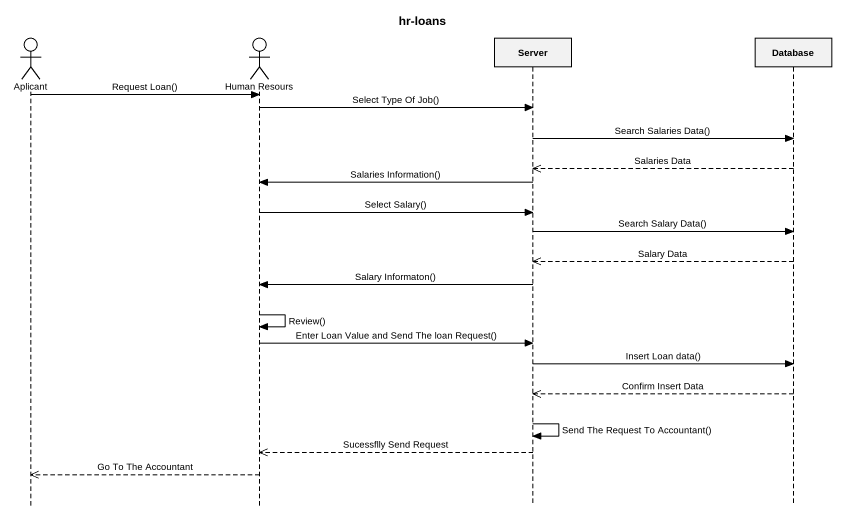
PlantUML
@startuml
title hr-loans
hide footbox
actor Aplicant
actor "Human Resours" as Human_Resours
participant Server
participant "Database" as Database_

Aplicant -> Human_Resours : Request Loan()
Human_Resours -> Server : Select Type Of Job()
Server -> Database_ : Search Salaries Data()
Database_ -->> Server : Salaries Data
Server -> Human_Resours : Salaries Information()
Human_Resours -> Server : Select Salary()
Server -> Database_ : Search Salary Data()
Database_ -->> Server : Salary Data
Server -> Human_Resours : Salary Informaton()
Human_Resours -> Human_Resours : Review()
Human_Resours -> Server : Enter Loan Value and Send The loan Request()
Server -> Database_ : Insert Loan data()
Database_ -->> Server : Confirm Insert Data
Server -> Server : Send The Request To Accountant()
Server -->> Human_Resours : Sucessflly Send Request
Human_Resours -->> Aplicant : Go To The Accountant
@enduml
